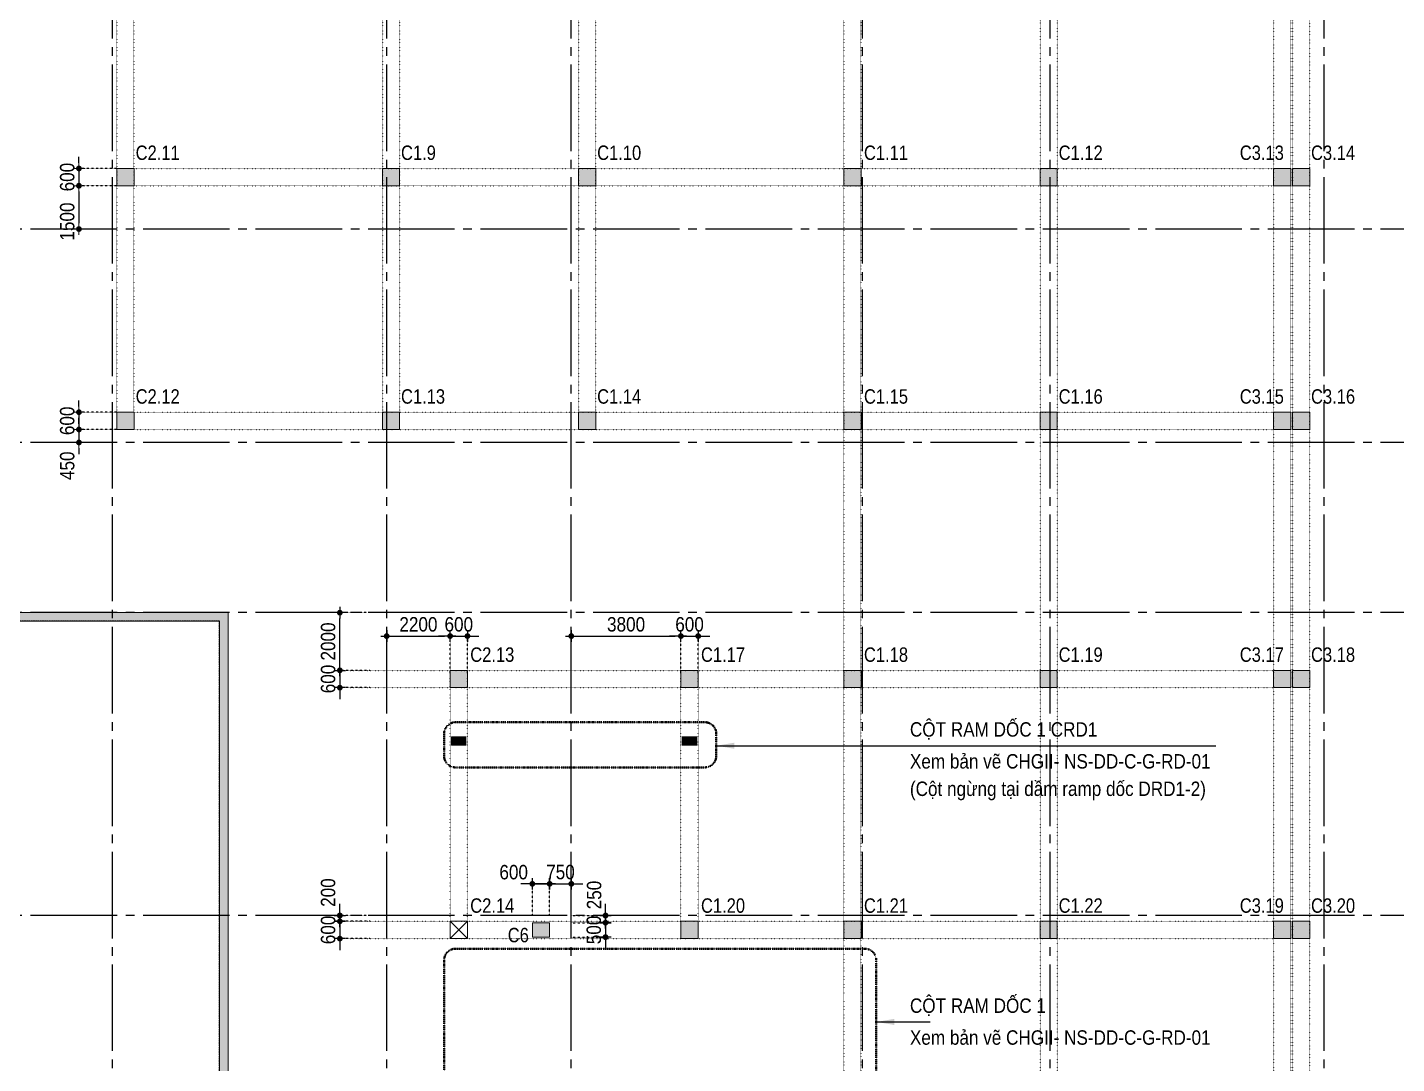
# Model space of a CAD drawing. Header units: millimetres. Extents: x -3973692 to -2843767, y 592734 to 838475.
# Drawn here: x -3722801 to -3675332, y 678696 to 714622 of the extents above; entities that cross this region are included whole.
import ezdxf
from ezdxf.enums import TextEntityAlignment as Align

# ---------------------------------------------------------------- set-up
doc = ezdxf.new("R2010")
doc.units = ezdxf.units.MM
doc.header["$MEASUREMENT"] = 0
doc.header["$PDMODE"] = 3
doc.header["$PDSIZE"] = -20
for name, pattern in [('CHG_XX_Cot_Ham 1$0$MB_Luoi truc$0$HTT Hidden 21', [3, 2, -1]), ('CHG_XX_Luoi truc$0$MB_Luoi truc$0$Center101', [13, 10, -1, 1, -1]), ('DIVIDE2', [15.875, 6.35, -3.175, 0, -3.175, 0, -3.175]), ('DOT2', [0.125, 0, -0.125]), ('HIDDEN5', [2.8375, 1.25, -1.5875])]:
    doc.linetypes.add(name, pattern=pattern)
doc.layers.get('0').update_dxf_attribs({"lineweight": 9})
doc.layers.get('Defpoints').update_dxf_attribs({"color": 10, "lineweight": 0})
for name, color, linetype, lineweight in [("'S_General_Dim_1", 1, 'Continuous', 18), ("'S_General_Divide_3 Intermediate", 3, 'DIVIDE2', 40), ("'S_General_Text_2_Normal", 2, 'Continuous', 25), ('CHG_XX_Cot_Ham 1$0$Ap0302_PC', 150, 'Continuous', 9), ('CHG_XX_Cot_Ham 1$0$Ap0302_PC @ 1', 150, 'Continuous', 9), ('CHG_XX_Cot_Ham 1$0$Ap0302_PC @ 150 VP1', 150, 'Continuous', 9), ('CHG_XX_Cot_Ham 1$0$Ap0302_PC @ 150 VP2', 150, 'Continuous', 9), ('CHG_XX_Cot_Ham 1$0$Ap0302_PC @ 150 VP3', 150, 'Continuous', 9), ('CHG_XX_Cot_Ham 1$0$Ap0302_PC @ 150 VP4', 150, 'Continuous', 9), ('CHG_XX_Cot_Ham 1$0$Ap0302_PC @ 150 VP5', 150, 'Continuous', 9), ('CHG_XX_Cot_Ham 1$0$Ap0302_PC @ 150 VP6', 150, 'Continuous', 9), ('CHG_XX_Cot_Ham 1$0$Ap0302_PC @ 150 VP7', 150, 'Continuous', 9), ('CHG_XX_Cot_Ham 1$0$Ap0302_PC @ 150 VP8', 150, 'Continuous', 9), ('CHG_XX_Cot_Ham 1$0$Ap0302_PC @ 150 VP9', 150, 'Continuous', 9), ('CHG_XX_Cot_Ham 1$0$Ap0302_PC @ 150 VPModel', 150, 'Continuous', 9), ('CHG_XX_Cot_Ham 1$0$Ap0311_H', 8, 'Continuous', 15), ('CHG_XX_Cot_Ham 1$0$S_Concrete_Cont_2 Normal', 2, 'Continuous', 13), ('TEXT', 7, 'Continuous', 15)]:
    doc.layers.add(name, color=color, linetype=linetype, lineweight=lineweight)
for name, color, linetype in [('CHG_XX_Cot_Ham 1$0$MB_Cot ham$0$Concrete Line', 6, 'Continuous'), ('CHG_XX_Cot_Ham 1$0$mb_cot tang 1-3$0$Concrete Line', 6, 'Continuous'), ('CHG_XX_Luoi truc$0$Grid', 34, 'Continuous'), ('CHG_XX_Luoi truc$0$Grid Line', 251, 'CHG_XX_Luoi truc$0$MB_Luoi truc$0$Center101'), ('dim', 1, 'Continuous')]:
    doc.layers.add(name, color=color, linetype=linetype)
doc.styles.add('arial', font='arial.ttf', dxfattribs={"width": 0.85})
doc.styles.add('CHG_XX_Luoi truc$0$MB_Luoi truc$0$Grid A-F$0$VNI-HelveCB', font='')
doc.styles.add('TTP-HelCon', font='')
doc.styles.get('CHG_XX_Luoi truc$0$MB_Luoi truc$0$Grid A-F$0$VNI-HelveCB').set_extended_font_data('VNI-Helve-Condense', bold=True)
doc.styles.get('TTP-HelCon').set_extended_font_data('VNI-Helve-Condense')
doc.dimstyles.new('200', dxfattribs={"dimscale": 200, "dimtxt": 2.5, "dimasz": 1, "dimexe": 0, "dimexo": 0, "dimgap": 0.75, "dimtad": 1, "dimdec": 0, "dimrnd": 10, "dimzin": 9, "dimdsep": 46, "dimtxsty": 'arial', "dimblk1": 'DIMDOT', "dimblk2": 'DIMDOT', "dimsah": 1, "dimcen": 2, "dimdle": 3, "dimclre": 8, "dimclrt": 2, "dimadec": 0, "dimazin": 0, "dimtfac": 1, "dimtdec": 0, "dimtix": 1, "dimtmove": 2, "dimatfit": 3, "dimldrblk": 'DIMPIJL', "dimfxl": 1, "dimtvp": 1.8, "dimtolj": 1, "dimtzin": 0, "dimarcsym": 0})
doc.dimstyles.new('RHE_50', dxfattribs={"dimscale": 50, "dimtxt": 2.5, "dimasz": 1, "dimexe": 0, "dimexo": 0, "dimgap": 0.75, "dimtad": 1, "dimdec": 0, "dimzin": 9, "dimdsep": 46, "dimtxsty": 'arial', "dimblk1": 'DIMDOT', "dimblk2": 'DIMDOT', "dimsah": 1, "dimcen": 2, "dimdle": 3, "dimclre": 8, "dimclrt": 2, "dimadec": 0, "dimazin": 0, "dimtfac": 1, "dimtdec": 0, "dimtix": 1, "dimtmove": 2, "dimatfit": 3, "dimldrblk": 'DIMPIJL', "dimfxl": 1, "dimtvp": 1.8, "dimtolj": 1, "dimtzin": 0, "dimarcsym": 0})

# ---------------------------------------------------------------- blocks, each defined once
blk = doc.blocks.new('*U2841')
at = {"layer": 'CHG_XX_Luoi truc$0$Grid Line'}
blk.add_line((0, 0), (0, 608), dxfattribs=at)
at = {"layer": 'CHG_XX_Luoi truc$0$Grid', "lineweight": -2, "style": 'CHG_XX_Luoi truc$0$MB_Luoi truc$0$Grid A-F$0$VNI-HelveCB'}
for tag, p in [('GRIDSUB', (0, 617)), ('GRID', (0, -9))]:
    blk.add_attdef(tag, text='', height=5, dxfattribs=at).set_placement(p, align=Align.MIDDLE)
blk = doc.blocks.new('*U2846')
at = {"layer": 'CHG_XX_Luoi truc$0$Grid Line'}
blk.add_line((0, 0), (0, 608), dxfattribs=at)
at = {"layer": 'CHG_XX_Luoi truc$0$Grid', "lineweight": -2, "style": 'CHG_XX_Luoi truc$0$MB_Luoi truc$0$Grid A-F$0$VNI-HelveCB'}
for tag, p in [('GRIDSUB', (0, 617)), ('GRID', (0, -9))]:
    blk.add_attdef(tag, text='', height=5, dxfattribs=at).set_placement(p, align=Align.MIDDLE)
blk = doc.blocks.new('*U2843')
at = {"layer": 'CHG_XX_Luoi truc$0$Grid Line'}
blk.add_line((0, 0), (0, 438), dxfattribs=at)
at = {"layer": 'CHG_XX_Luoi truc$0$Grid', "lineweight": -2, "style": 'CHG_XX_Luoi truc$0$MB_Luoi truc$0$Grid A-F$0$VNI-HelveCB'}
for tag, p in [('GRIDSUB', (0, 447)), ('GRID', (0, -9))]:
    blk.add_attdef(tag, text='', height=5, dxfattribs=at).set_placement(p, align=Align.MIDDLE)
blk = doc.blocks.new('CHG_XX_Luoi truc')
at = {"layer": 'CHG_XX_Luoi truc$0$Grid', "xscale": 300, "yscale": 300, "zscale": 300}
for name, p in [('*U2841', (28650, -12747)), ('*U2841', (38150, -12747)), ('*U2841', (44550, -12747)), ('*U2841', (54650, -12747)), ('*U2846', (61150, -12747)), ('*U2841', (70650, -12747))]:
    blk.add_blockref(name, p, dxfattribs=at)
at = {"layer": 'CHG_XX_Luoi truc$0$Grid', "xscale": 300.0000000000013, "yscale": 300.0000000000013, "zscale": 300.0000000000013, "rotation": 90}
for p in [(110703, 97650), (110703, 90250), (110703, 84350), (110703, 73850)]:
    blk.add_blockref('*U2843', p, dxfattribs=at)
blk = doc.blocks.new('*U3242')
at = {"layer": 'CHG_XX_Cot_Ham 1$0$Ap0302_PC @ 1'}
h = blk.add_hatch(color=50, dxfattribs=at)
h.dxf.hatch_style = 1
h.paths.add_polyline_path([(-300, -300), (-300, 300), (300, 300), (300, -300)])
at = {"layer": 'CHG_XX_Cot_Ham 1$0$Ap0302_PC @ 150 VP1'}
h = blk.add_hatch(color=50, dxfattribs=at)
h.dxf.hatch_style = 1
h.paths.add_polyline_path([(-300, -300), (-300, 300), (300, 300), (300, -300)])
at = {"layer": 'CHG_XX_Cot_Ham 1$0$Ap0302_PC @ 150 VP2'}
h = blk.add_hatch(color=50, dxfattribs=at)
h.dxf.hatch_style = 1
h.paths.add_polyline_path([(-300, -300), (-300, 300), (300, 300), (300, -300)])
at = {"layer": 'CHG_XX_Cot_Ham 1$0$Ap0302_PC @ 150 VP3'}
h = blk.add_hatch(color=50, dxfattribs=at)
h.dxf.hatch_style = 1
h.paths.add_polyline_path([(-300, -300), (-300, 300), (300, 300), (300, -300)])
at = {"layer": 'CHG_XX_Cot_Ham 1$0$Ap0302_PC @ 150 VP4'}
h = blk.add_hatch(color=50, dxfattribs=at)
h.dxf.hatch_style = 1
h.paths.add_polyline_path([(-300, -300), (-300, 300), (300, 300), (300, -300)])
at = {"layer": 'CHG_XX_Cot_Ham 1$0$Ap0302_PC @ 150 VP5'}
h = blk.add_hatch(color=50, dxfattribs=at)
h.dxf.hatch_style = 1
h.paths.add_polyline_path([(-300, -300), (-300, 300), (300, 300), (300, -300)])
at = {"layer": 'CHG_XX_Cot_Ham 1$0$Ap0302_PC @ 150 VP6'}
h = blk.add_hatch(color=50, dxfattribs=at)
h.dxf.hatch_style = 1
h.paths.add_polyline_path([(-300, -300), (-300, 300), (300, 300), (300, -300)])
at = {"layer": 'CHG_XX_Cot_Ham 1$0$Ap0302_PC @ 150 VP7'}
h = blk.add_hatch(color=50, dxfattribs=at)
h.dxf.hatch_style = 1
h.paths.add_polyline_path([(-300, -300), (-300, 300), (300, 300), (300, -300)])
at = {"layer": 'CHG_XX_Cot_Ham 1$0$Ap0302_PC @ 150 VP8'}
h = blk.add_hatch(color=50, dxfattribs=at)
h.dxf.hatch_style = 1
h.paths.add_polyline_path([(-300, -300), (-300, 300), (300, 300), (300, -300)])
at = {"layer": 'CHG_XX_Cot_Ham 1$0$Ap0302_PC @ 150 VP9'}
h = blk.add_hatch(color=50, dxfattribs=at)
h.dxf.hatch_style = 1
h.paths.add_polyline_path([(-300, -300), (-300, 300), (300, 300), (300, -300)])
at = {"layer": 'CHG_XX_Cot_Ham 1$0$Ap0302_PC @ 150 VPModel'}
h = blk.add_hatch(color=50, dxfattribs=at)
h.dxf.hatch_style = 1
h.paths.add_polyline_path([(-300, -300), (-300, 300), (300, 300), (300, -300)])
blk = doc.blocks.new('CHG_XX_Cot_Ham 1$0$HoBoi_C600x600')
at = {"layer": 'CHG_XX_Cot_Ham 1$0$Ap0302_PC'}
blk.add_lwpolyline([(300, -300), (300, 300), (-300, 300), (-300, -300)], close=True, dxfattribs=at)
blk.add_blockref('*U3242', (0, 0), dxfattribs=at)
blk = doc.blocks.new('CHG_XX_Cot_Ham 1$0$cot ram doc')
at = {"layer": 'CHG_XX_Cot_Ham 1$0$Ap0311_H'}
blk.add_solid([(-250, 150), (-250, -150), (250, 150), (250, -150)], dxfattribs=at)
at = {"layer": 'CHG_XX_Cot_Ham 1$0$S_Concrete_Cont_2 Normal', "ltscale": 0.8}
blk.add_lwpolyline([(-250, -150), (250, -150), (250, 150), (-250, 150)], close=True, dxfattribs=at)
blk = doc.blocks.new('*U3251')
at = {"layer": 'CHG_XX_Cot_Ham 1$0$Ap0302_PC @ 1'}
h = blk.add_hatch(color=6, dxfattribs=at)
h.dxf.hatch_style = 1
h.paths.add_polyline_path([(43200, 73100), (43200, 73600), (43800, 73600), (43800, 73100)])
at = {"layer": 'CHG_XX_Cot_Ham 1$0$Ap0302_PC @ 150 VP1'}
h = blk.add_hatch(color=6, dxfattribs=at)
h.dxf.hatch_style = 1
h.paths.add_polyline_path([(43200, 73100), (43200, 73600), (43800, 73600), (43800, 73100)])
at = {"layer": 'CHG_XX_Cot_Ham 1$0$Ap0302_PC @ 150 VP2'}
h = blk.add_hatch(color=6, dxfattribs=at)
h.dxf.hatch_style = 1
h.paths.add_polyline_path([(43200, 73100), (43200, 73600), (43800, 73600), (43800, 73100)])
at = {"layer": 'CHG_XX_Cot_Ham 1$0$Ap0302_PC @ 150 VP3'}
h = blk.add_hatch(color=6, dxfattribs=at)
h.dxf.hatch_style = 1
h.paths.add_polyline_path([(43200, 73100), (43200, 73600), (43800, 73600), (43800, 73100)])
at = {"layer": 'CHG_XX_Cot_Ham 1$0$Ap0302_PC @ 150 VP4'}
h = blk.add_hatch(color=6, dxfattribs=at)
h.dxf.hatch_style = 1
h.paths.add_polyline_path([(43200, 73100), (43200, 73600), (43800, 73600), (43800, 73100)])
at = {"layer": 'CHG_XX_Cot_Ham 1$0$Ap0302_PC @ 150 VP5'}
h = blk.add_hatch(color=6, dxfattribs=at)
h.dxf.hatch_style = 1
h.paths.add_polyline_path([(43200, 73100), (43200, 73600), (43800, 73600), (43800, 73100)])
at = {"layer": 'CHG_XX_Cot_Ham 1$0$Ap0302_PC @ 150 VP6'}
h = blk.add_hatch(color=6, dxfattribs=at)
h.dxf.hatch_style = 1
h.paths.add_polyline_path([(43200, 73100), (43200, 73600), (43800, 73600), (43800, 73100)])
at = {"layer": 'CHG_XX_Cot_Ham 1$0$Ap0302_PC @ 150 VP7'}
h = blk.add_hatch(color=6, dxfattribs=at)
h.dxf.hatch_style = 1
h.paths.add_polyline_path([(43200, 73100), (43200, 73600), (43800, 73600), (43800, 73100)])
at = {"layer": 'CHG_XX_Cot_Ham 1$0$Ap0302_PC @ 150 VP8'}
h = blk.add_hatch(color=6, dxfattribs=at)
h.dxf.hatch_style = 1
h.paths.add_polyline_path([(43200, 73100), (43200, 73600), (43800, 73600), (43800, 73100)])
at = {"layer": 'CHG_XX_Cot_Ham 1$0$Ap0302_PC @ 150 VP9'}
h = blk.add_hatch(color=6, dxfattribs=at)
h.dxf.hatch_style = 1
h.paths.add_polyline_path([(43200, 73100), (43200, 73600), (43800, 73600), (43800, 73100)])
at = {"layer": 'CHG_XX_Cot_Ham 1$0$Ap0302_PC @ 150 VPModel'}
h = blk.add_hatch(color=6, dxfattribs=at)
h.dxf.hatch_style = 1
h.paths.add_polyline_path([(43200, 73100), (43200, 73600), (43800, 73600), (43800, 73100)])
blk = doc.blocks.new('CHG_XX_Cot_Ham 1')
at = {"layer": 'CHG_XX_Cot_Ham 1$0$Ap0311_H'}
h = blk.add_hatch(color=256, dxfattribs=at)
h.dxf.hatch_style = 1
h.paths.add_polyline_path([(99639.2, 163400), (-10900, 163400), (-10900, 85450), (-300, 85450), (-300, 84050), (32350, 84050), (32350, -9000), (103575.5, -9000), (106050, -6022), (106050, 158254.3)])
h.paths.add_polyline_path([(99533.7, 163100), (105750, 158110.4), (105750, 90450), (105650, 90450), (105650, 90450), (105750, 90450), (105750, 13850), (105750, 13825.9), (105750, -5913.6), (103434.7, -8700), (93600, -8700), (32650, -8700), (32650, 84350), (0, 84350), (0, 85750), (-10600, 85750), (-10600, 163100), (93600, 163100)], flags=16)
at = {"layer": 'CHG_XX_Cot_Ham 1$0$Ap0302_PC'}
for p, q in [((40950, 73650), (40350, 73050)), ((40350, 73650), (40950, 73050))]:
    blk.add_line(p, q, dxfattribs=at)
for points in [[(32350, 84050), (-300, 84050), (-300, 85450), (-10900, 85450), (-10900, 163400), (99639.2, 163400), (106050, 158254.3), (106050, -6022), (103575.5, -9000), (32350, -9000)], [(40950, 73050), (40950, 73650), (40350, 73650), (40350, 73050)]]:
    blk.add_lwpolyline(points, close=True, dxfattribs=at)
blk.add_lwpolyline([(105750, 90444), (105750, -5913.6), (103434.7, -8700), (32650, -8700), (32650, 84350), (0, 84350), (0, 85750), (-10600, 85750), (-10600, 163100), (99533.7, 163100), (105750, 158110.4), (105750, 127475.9)], dxfattribs=at)
at = {"layer": 'CHG_XX_Cot_Ham 1$0$Ap0302_PC', "color": 6}
blk.add_lwpolyline([(43200.1, 73100), (43200.1, 73600), (43800.1, 73600), (43800.1, 73100)], close=True, dxfattribs=at)
at = {"layer": 'CHG_XX_Cot_Ham 1$0$MB_Cot ham$0$Concrete Line', "linetype": 'CHG_XX_Cot_Ham 1$0$MB_Luoi truc$0$HTT Hidden 21'}
blk.add_lwpolyline([(99639.2, 163400), (106050, 158254.3), (106050, -6022), (103575.5, -9000), (32350, -9000), (32350, 84050), (-300, 84050), (-300, 85450), (-10900, 85450), (-10900, 163400)], close=True, dxfattribs=at)
at = {"layer": 'CHG_XX_Cot_Ham 1$0$S_Concrete_Cont_2 Normal', "ltscale": 0.8}
for points in [[(40399.9, 80050.1), (40899.9, 80050.1), (40899.9, 79750.1), (40399.9, 79750.1)], [(48399.7, 80050), (48899.7, 80050), (48899.7, 79750.1), (48399.7, 79750.1)]]:
    blk.add_lwpolyline(points, close=True, dxfattribs=at)
at = {"layer": 'CHG_XX_Cot_Ham 1$0$Ap0302_PC'}
for name, p in [('CHG_XX_Cot_Ham 1$0$HoBoi_C600x600', (48650, 82050)), ('CHG_XX_Cot_Ham 1$0$HoBoi_C600x600', (54300, 82050)), ('*U3251', (0, 0))]:
    blk.add_blockref(name, p, dxfattribs=at)
at = {"layer": 'CHG_XX_Cot_Ham 1$0$Ap0311_H'}
for p in [(40649.9, 79900.1), (48649.4, 79900)]:
    blk.add_blockref('CHG_XX_Cot_Ham 1$0$cot ram doc', p, dxfattribs=at)
at = {"layer": 'CHG_XX_Cot_Ham 1$0$mb_cot tang 1-3$0$Concrete Line'}
for name, p in [('CHG_XX_Luoi truc', (0, 0)), ('CHG_XX_Cot_Ham 1$0$HoBoi_C600x600', (29100, 99450)), ('CHG_XX_Cot_Ham 1$0$HoBoi_C600x600', (38300, 99450)), ('CHG_XX_Cot_Ham 1$0$HoBoi_C600x600', (45100, 99450)), ('CHG_XX_Cot_Ham 1$0$HoBoi_C600x600', (54300, 99450)), ('CHG_XX_Cot_Ham 1$0$HoBoi_C600x600', (61100, 99450)), ('CHG_XX_Cot_Ham 1$0$HoBoi_C600x600', (69200, 99450)), ('CHG_XX_Cot_Ham 1$0$HoBoi_C600x600', (69850, 99450)), ('CHG_XX_Cot_Ham 1$0$HoBoi_C600x600', (29100, 91000)), ('CHG_XX_Cot_Ham 1$0$HoBoi_C600x600', (38300, 91000)), ('CHG_XX_Cot_Ham 1$0$HoBoi_C600x600', (45100, 91000)), ('CHG_XX_Cot_Ham 1$0$HoBoi_C600x600', (54300, 91000)), ('CHG_XX_Cot_Ham 1$0$HoBoi_C600x600', (61100, 91000)), ('CHG_XX_Cot_Ham 1$0$HoBoi_C600x600', (69200, 91000)), ('CHG_XX_Cot_Ham 1$0$HoBoi_C600x600', (69850, 91000)), ('CHG_XX_Cot_Ham 1$0$HoBoi_C600x600', (40650, 82050)), ('CHG_XX_Cot_Ham 1$0$HoBoi_C600x600', (61100, 82050)), ('CHG_XX_Cot_Ham 1$0$HoBoi_C600x600', (69200, 82050)), ('CHG_XX_Cot_Ham 1$0$HoBoi_C600x600', (69850, 82050)), ('CHG_XX_Cot_Ham 1$0$HoBoi_C600x600', (48650, 73350)), ('CHG_XX_Cot_Ham 1$0$HoBoi_C600x600', (54300, 73350)), ('CHG_XX_Cot_Ham 1$0$HoBoi_C600x600', (61100, 73350)), ('CHG_XX_Cot_Ham 1$0$HoBoi_C600x600', (69200, 73350)), ('CHG_XX_Cot_Ham 1$0$HoBoi_C600x600', (69850, 73350))]:
    blk.add_blockref(name, p, dxfattribs=at)
blk = doc.blocks.new('PODIUM')
at = {"layer": 'TEXT', "color": 1, "style": 'TTP-HelCon'}
for s, p in [('C2.11', (-48000, 33900)), ('C2.12', (-48000, 25450)), ('C2.13', (-36400, 16500)), ('C2.14', (-36400, 7800))]:
    blk.add_text(s, height=500, dxfattribs=at).set_placement(p)
at = {"layer": 'TEXT', "color": 2, "style": 'TTP-HelCon'}
for s, p in [('C1.9', (-38800, 33900)), ('C1.10', (-32000, 33900)), ('C1.11', (-22750, 33900)), ('C1.12', (-16000, 33900)), ('C1.13', (-38800, 25450)), ('C1.14', (-32000, 25450)), ('C1.15', (-22750, 25450)), ('C1.16', (-16000, 25450)), ('C1.17', (-28400, 16500)), ('C1.18', (-22750, 16500)), ('C1.19', (-16000, 16500)), ('C1.20', (-28400, 7800)), ('C1.21', (-22750, 7800)), ('C1.22', (-16000, 7800))]:
    blk.add_text(s, height=500, dxfattribs=at).set_placement(p)
at = {"layer": 'TEXT', "color": 5, "style": 'TTP-HelCon'}
for s, p in [('C3.13', (-9720, 33900)), ('C3.14', (-7250, 33900)), ('C3.15', (-9720, 25450)), ('C3.16', (-7250, 25450)), ('C3.17', (-9720, 16500)), ('C3.18', (-7250, 16500)), ('C3.19', (-9720, 7800)), ('C3.20', (-7250, 7800))]:
    blk.add_text(s, height=500, dxfattribs=at).set_placement(p)
blk = doc.blocks.new('DIMDOT')
for p, q in [((1, 0), (-1, 0)), ((0, -1), (0, 1))]:
    blk.add_line(p, q)
at = {"const_width": 0.5}
blk.add_lwpolyline([(-0.25, 0, 1), (0.25, 0, 1)], format="xyb", close=True, dxfattribs=at)
blk = doc.blocks.new('*D2349')
at = {"layer": "'S_General_Dim_1", "color": 0, "lineweight": -2, "transparency": 16777216}
for p, q in [((-3721014, 709931), (-3721014, 710131)), ((-3721014, 709731), (-3721014, 709131)), ((-3721014, 708931), (-3721014, 708731))]:
    blk.add_line(p, q, dxfattribs=at)
at = {"layer": "'S_General_Dim_1", "color": 8, "linetype": 'HIDDEN5', "lineweight": -2, "transparency": 16777216}
for p, q in [((-3719695, 709731), (-3721014, 709731)), ((-3719695, 709131), (-3721014, 709131))]:
    blk.add_line(p, q, dxfattribs=at)
at = {"layer": 'Defpoints', "color": 0, "transparency": 16777216}
for p in [(-3719695, 709731), (-3721014, 709131), (-3719695, 709131)]:
    blk.add_point(p, dxfattribs=at)
at = {"layer": "'S_General_Dim_1", "color": 0, "lineweight": -2, "transparency": 16777216, "xscale": 200, "yscale": 200, "zscale": 200}
for p, rotation in [((-3721014, 709731), 270), ((-3721014, 709131), 90)]:
    blk.add_blockref('DIMDOT', p, dxfattribs=dict(at, rotation=rotation))
at = {"layer": "'S_General_Dim_1", "color": 2, "transparency": 16777216, "insert": (-3721419, 709431), "char_height": 500, "attachment_point": 5, "rotation": 90, "style": 'arial'}
blk.add_mtext('\\A1;600', dxfattribs=at)
blk = doc.blocks.new('DIMPIJL')
at = {"linetype": 'ByBlock'}
blk.add_solid([(-2.5, 0.42), (-2.5, -0.42), (0, 0)], dxfattribs=at)
blk = doc.blocks.new('*D2350')
at = {"layer": "'S_General_Dim_1", "color": 8, "linetype": 'HIDDEN5', "lineweight": -2, "transparency": 16777216}
for p, q in [((-3719695, 709131), (-3721014, 709131)), ((-3719695, 707631), (-3721014, 707631))]:
    blk.add_line(p, q, dxfattribs=at)
at = {"layer": "'S_General_Dim_1", "color": 0, "lineweight": -2, "transparency": 16777216}
blk.add_line((-3721014, 708931), (-3721014, 707831), dxfattribs=at)
at = {"layer": 'Defpoints', "color": 0, "transparency": 16777216}
for p in [(-3719695, 709131), (-3721014, 707631), (-3719695, 707631)]:
    blk.add_point(p, dxfattribs=at)
at = {"layer": "'S_General_Dim_1", "color": 0, "lineweight": -2, "transparency": 16777216, "xscale": 200, "yscale": 200, "zscale": 200}
for p, rotation in [((-3721014, 709131), 90), ((-3721014, 707631), 270)]:
    blk.add_blockref('DIMDOT', p, dxfattribs=dict(at, rotation=rotation))
at = {"layer": "'S_General_Dim_1", "color": 2, "transparency": 16777216, "insert": (-3721419, 707890), "char_height": 500, "attachment_point": 5, "rotation": 90, "style": 'arial'}
blk.add_mtext('\\A1;1500', dxfattribs=at)
blk = doc.blocks.new('*D2361')
at = {"layer": "'S_General_Dim_1", "color": 0, "lineweight": -2, "transparency": 16777216}
for p, q in [((-3721014, 701481), (-3721014, 701681)), ((-3721014, 701281), (-3721014, 700681)), ((-3721014, 700481), (-3721014, 700281))]:
    blk.add_line(p, q, dxfattribs=at)
at = {"layer": "'S_General_Dim_1", "color": 8, "linetype": 'HIDDEN5', "lineweight": -2, "transparency": 16777216}
for p, q in [((-3719695, 701281), (-3721014, 701281)), ((-3719695, 700681), (-3721014, 700681))]:
    blk.add_line(p, q, dxfattribs=at)
at = {"layer": 'Defpoints', "color": 0, "transparency": 16777216}
for p in [(-3719695, 701281), (-3721014, 700681), (-3719695, 700681)]:
    blk.add_point(p, dxfattribs=at)
at = {"layer": "'S_General_Dim_1", "color": 0, "lineweight": -2, "transparency": 16777216, "xscale": 200, "yscale": 200, "zscale": 200}
for p, rotation in [((-3721014, 701281), 270), ((-3721014, 700681), 90)]:
    blk.add_blockref('DIMDOT', p, dxfattribs=dict(at, rotation=rotation))
at = {"layer": "'S_General_Dim_1", "color": 2, "transparency": 16777216, "insert": (-3721419, 700981), "char_height": 500, "attachment_point": 5, "rotation": 90, "style": 'arial'}
blk.add_mtext('\\A1;600', dxfattribs=at)
blk = doc.blocks.new('*D2362')
at = {"layer": "'S_General_Dim_1", "color": 0, "lineweight": -2, "transparency": 16777216}
for p, q in [((-3721014, 700881), (-3721014, 701081)), ((-3721014, 700681), (-3721014, 700231)), ((-3721014, 700031), (-3721014, 699831))]:
    blk.add_line(p, q, dxfattribs=at)
at = {"layer": "'S_General_Dim_1", "color": 8, "linetype": 'HIDDEN5', "lineweight": -2, "transparency": 16777216}
for p, q in [((-3719695, 700681), (-3721014, 700681)), ((-3719695, 700231), (-3721014, 700231))]:
    blk.add_line(p, q, dxfattribs=at)
at = {"layer": 'Defpoints', "color": 0, "transparency": 16777216}
for p in [(-3719695, 700681), (-3721014, 700231), (-3719695, 700231)]:
    blk.add_point(p, dxfattribs=at)
at = {"layer": "'S_General_Dim_1", "color": 0, "lineweight": -2, "transparency": 16777216, "xscale": 200, "yscale": 200, "zscale": 200}
for p, rotation in [((-3721014, 700681), 270), ((-3721014, 700231), 90)]:
    blk.add_blockref('DIMDOT', p, dxfattribs=dict(at, rotation=rotation))
at = {"layer": "'S_General_Dim_1", "color": 2, "transparency": 16777216, "insert": (-3721419, 699423), "char_height": 500, "attachment_point": 5, "rotation": 90, "style": 'arial'}
blk.add_mtext('\\A1;450', dxfattribs=at)
blk = doc.blocks.new('*D2337')
at = {"layer": 'Defpoints', "color": 0, "transparency": 16777216}
for p in [(-3710934, 692331), (-3711969, 691731), (-3710934, 691731)]:
    blk.add_point(p, dxfattribs=at)
at = {"layer": 'dim', "color": 0, "lineweight": -2, "transparency": 16777216}
for p, q in [((-3711969, 692531), (-3711969, 692731)), ((-3711969, 692331), (-3711969, 691731)), ((-3711969, 691531), (-3711969, 691331))]:
    blk.add_line(p, q, dxfattribs=at)
at = {"layer": 'dim', "color": 8, "linetype": 'HIDDEN5', "lineweight": -2, "transparency": 16777216}
for p, q in [((-3710934, 692331), (-3711969, 692331)), ((-3710934, 691731), (-3711969, 691731))]:
    blk.add_line(p, q, dxfattribs=at)
at = {"layer": 'dim', "color": 0, "lineweight": -2, "transparency": 16777216, "xscale": 200, "yscale": 200, "zscale": 200}
for p, rotation in [((-3711969, 692331), 270), ((-3711969, 691731), 90)]:
    blk.add_blockref('DIMDOT', p, dxfattribs=dict(at, rotation=rotation))
at = {"layer": 'dim', "color": 2, "transparency": 16777216, "insert": (-3712374, 692031), "char_height": 500, "attachment_point": 5, "rotation": 90, "style": 'arial'}
blk.add_mtext('\\A1;600', dxfattribs=at)
blk = doc.blocks.new('*D2338')
at = {"layer": 'Defpoints', "color": 0, "transparency": 16777216}
for p in [(-3711969, 694331), (-3711042, 694331), (-3710934, 692331)]:
    blk.add_point(p, dxfattribs=at)
at = {"layer": 'dim', "color": 8, "linetype": 'HIDDEN5', "lineweight": -2, "transparency": 16777216}
for p, q in [((-3711042, 694331), (-3711969, 694331)), ((-3710934, 692331), (-3711969, 692331))]:
    blk.add_line(p, q, dxfattribs=at)
at = {"layer": 'dim', "color": 0, "lineweight": -2, "transparency": 16777216}
blk.add_line((-3711969, 692531), (-3711969, 694131), dxfattribs=at)
at = {"layer": 'dim', "color": 0, "lineweight": -2, "transparency": 16777216, "xscale": 200, "yscale": 200, "zscale": 200}
for p, rotation in [((-3711969, 694331), 90), ((-3711969, 692331), 270)]:
    blk.add_blockref('DIMDOT', p, dxfattribs=dict(at, rotation=rotation))
at = {"layer": 'dim', "color": 2, "transparency": 16777216, "insert": (-3712374, 693331), "char_height": 500, "attachment_point": 5, "rotation": 90, "style": 'arial'}
blk.add_mtext('\\A1;2000', dxfattribs=at)
blk = doc.blocks.new('*D2333')
at = {"layer": 'Defpoints', "color": 0, "transparency": 16777216}
for p in [(-3711969, 683631), (-3711042, 683831), (-3710934, 683631)]:
    blk.add_point(p, dxfattribs=at)
at = {"layer": 'dim', "color": 0, "lineweight": -2, "transparency": 16777216}
for p, q in [((-3711969, 684031), (-3711969, 684231)), ((-3711969, 683831), (-3711969, 683631)), ((-3711969, 683431), (-3711969, 683231))]:
    blk.add_line(p, q, dxfattribs=at)
at = {"layer": 'dim', "color": 8, "linetype": 'HIDDEN5', "lineweight": -2, "transparency": 16777216}
for p, q in [((-3711042, 683831), (-3711969, 683831)), ((-3710934, 683631), (-3711969, 683631))]:
    blk.add_line(p, q, dxfattribs=at)
at = {"layer": 'dim', "color": 0, "lineweight": -2, "transparency": 16777216, "xscale": 200, "yscale": 200, "zscale": 200}
for p, rotation in [((-3711969, 683831), 270), ((-3711969, 683631), 90)]:
    blk.add_blockref('DIMDOT', p, dxfattribs=dict(at, rotation=rotation))
at = {"layer": 'dim', "color": 2, "transparency": 16777216, "insert": (-3712374, 684626), "char_height": 500, "attachment_point": 5, "rotation": 90, "style": 'arial'}
blk.add_mtext('\\A1;200', dxfattribs=at)
blk = doc.blocks.new('*D2334')
at = {"layer": 'Defpoints', "color": 0, "transparency": 16777216}
for p in [(-3710934, 683631), (-3711969, 683031), (-3710934, 683031)]:
    blk.add_point(p, dxfattribs=at)
at = {"layer": 'dim', "color": 0, "lineweight": -2, "transparency": 16777216}
for p, q in [((-3711969, 683831), (-3711969, 684031)), ((-3711969, 683631), (-3711969, 683031)), ((-3711969, 682831), (-3711969, 682631))]:
    blk.add_line(p, q, dxfattribs=at)
at = {"layer": 'dim', "color": 8, "linetype": 'HIDDEN5', "lineweight": -2, "transparency": 16777216}
for p, q in [((-3710934, 683631), (-3711969, 683631)), ((-3710934, 683031), (-3711969, 683031))]:
    blk.add_line(p, q, dxfattribs=at)
at = {"layer": 'dim', "color": 0, "lineweight": -2, "transparency": 16777216, "xscale": 200, "yscale": 200, "zscale": 200}
for p, rotation in [((-3711969, 683631), 270), ((-3711969, 683031), 90)]:
    blk.add_blockref('DIMDOT', p, dxfattribs=dict(at, rotation=rotation))
at = {"layer": 'dim', "color": 2, "transparency": 16777216, "insert": (-3712374, 683331), "char_height": 500, "attachment_point": 5, "rotation": 90, "style": 'arial'}
blk.add_mtext('\\A1;600', dxfattribs=at)
blk = doc.blocks.new('*D2307')
at = {"layer": 'Defpoints', "color": 0, "transparency": 16777216}
for p in [(-3708145, 693518), (-3710345, 692230), (-3708145, 692230)]:
    blk.add_point(p, dxfattribs=at)
at = {"layer": 'dim', "color": 8, "linetype": 'HIDDEN5', "lineweight": -2, "transparency": 16777216}
for p, q in [((-3710345, 692230), (-3710345, 693518)), ((-3708145, 692230), (-3708145, 693518))]:
    blk.add_line(p, q, dxfattribs=at)
at = {"layer": 'dim', "color": 0, "lineweight": -2, "transparency": 16777216}
blk.add_line((-3710145, 693518), (-3708345, 693518), dxfattribs=at)
at = {"layer": 'dim', "color": 0, "lineweight": -2, "transparency": 16777216, "xscale": 200, "yscale": 200, "zscale": 200, "rotation": 180}
blk.add_blockref('DIMDOT', (-3710345, 693518), dxfattribs=at)
at = {"layer": 'dim', "color": 0, "lineweight": -2, "transparency": 16777216, "xscale": 200, "yscale": 200, "zscale": 200}
blk.add_blockref('DIMDOT', (-3708145, 693518), dxfattribs=at)
at = {"layer": 'dim', "color": 2, "transparency": 16777216, "insert": (-3709245, 693923), "char_height": 500, "attachment_point": 5, "style": 'arial'}
blk.add_mtext('\\A1;2200', dxfattribs=at)
blk = doc.blocks.new('*D2308')
at = {"layer": 'Defpoints', "color": 0, "transparency": 16777216}
for p in [(-3707545, 693518), (-3708145, 692230), (-3707545, 692230)]:
    blk.add_point(p, dxfattribs=at)
at = {"layer": 'dim', "color": 0, "lineweight": -2, "transparency": 16777216}
for p, q in [((-3708345, 693518), (-3708545, 693518)), ((-3708145, 693518), (-3707545, 693518)), ((-3707345, 693518), (-3707145, 693518))]:
    blk.add_line(p, q, dxfattribs=at)
at = {"layer": 'dim', "color": 8, "linetype": 'HIDDEN5', "lineweight": -2, "transparency": 16777216}
for p, q in [((-3708145, 692230), (-3708145, 693518)), ((-3707545, 692230), (-3707545, 693518))]:
    blk.add_line(p, q, dxfattribs=at)
at = {"layer": 'dim', "color": 0, "lineweight": -2, "transparency": 16777216, "xscale": 200, "yscale": 200, "zscale": 200}
blk.add_blockref('DIMDOT', (-3708145, 693518), dxfattribs=at)
at = {"layer": 'dim', "color": 0, "lineweight": -2, "transparency": 16777216, "xscale": 200, "yscale": 200, "zscale": 200, "rotation": 180}
blk.add_blockref('DIMDOT', (-3707545, 693518), dxfattribs=at)
at = {"layer": 'dim', "color": 2, "transparency": 16777216, "insert": (-3707845, 693923), "char_height": 500, "attachment_point": 5, "style": 'arial'}
blk.add_mtext('\\A1;600', dxfattribs=at)
blk = doc.blocks.new('*D2309')
at = {"layer": 'Defpoints', "color": 0, "transparency": 16777216}
for p in [(-3700145, 693518), (-3703945, 692230), (-3700145, 692230)]:
    blk.add_point(p, dxfattribs=at)
at = {"layer": 'dim', "color": 8, "linetype": 'HIDDEN5', "lineweight": -2, "transparency": 16777216}
for p, q in [((-3703945, 692230), (-3703945, 693518)), ((-3700145, 692230), (-3700145, 693518))]:
    blk.add_line(p, q, dxfattribs=at)
at = {"layer": 'dim', "color": 0, "lineweight": -2, "transparency": 16777216}
blk.add_line((-3703745, 693518), (-3700345, 693518), dxfattribs=at)
at = {"layer": 'dim', "color": 0, "lineweight": -2, "transparency": 16777216, "xscale": 200, "yscale": 200, "zscale": 200, "rotation": 180}
blk.add_blockref('DIMDOT', (-3703945, 693518), dxfattribs=at)
at = {"layer": 'dim', "color": 0, "lineweight": -2, "transparency": 16777216, "xscale": 200, "yscale": 200, "zscale": 200}
blk.add_blockref('DIMDOT', (-3700145, 693518), dxfattribs=at)
at = {"layer": 'dim', "color": 2, "transparency": 16777216, "insert": (-3702045, 693923), "char_height": 500, "attachment_point": 5, "style": 'arial'}
blk.add_mtext('\\A1;3800', dxfattribs=at)
blk = doc.blocks.new('*D2310')
at = {"layer": 'Defpoints', "color": 0, "transparency": 16777216}
for p in [(-3699545, 693518), (-3700145, 692230), (-3699545, 692230)]:
    blk.add_point(p, dxfattribs=at)
at = {"layer": 'dim', "color": 0, "lineweight": -2, "transparency": 16777216}
for p, q in [((-3700345, 693518), (-3700545, 693518)), ((-3700145, 693518), (-3699545, 693518)), ((-3699345, 693518), (-3699145, 693518))]:
    blk.add_line(p, q, dxfattribs=at)
at = {"layer": 'dim', "color": 8, "linetype": 'HIDDEN5', "lineweight": -2, "transparency": 16777216}
for p, q in [((-3700145, 692230), (-3700145, 693518)), ((-3699545, 692230), (-3699545, 693518))]:
    blk.add_line(p, q, dxfattribs=at)
at = {"layer": 'dim', "color": 0, "lineweight": -2, "transparency": 16777216, "xscale": 200, "yscale": 200, "zscale": 200}
blk.add_blockref('DIMDOT', (-3700145, 693518), dxfattribs=at)
at = {"layer": 'dim', "color": 0, "lineweight": -2, "transparency": 16777216, "xscale": 200, "yscale": 200, "zscale": 200, "rotation": 180}
blk.add_blockref('DIMDOT', (-3699545, 693518), dxfattribs=at)
at = {"layer": 'dim', "color": 2, "transparency": 16777216, "insert": (-3699845, 693923), "char_height": 500, "attachment_point": 5, "style": 'arial'}
blk.add_mtext('\\A1;600', dxfattribs=at)
blk = doc.blocks.new('*D2533')
at = {"layer": 'Defpoints', "color": 0, "transparency": 16777216}
for p in [(-3704695, 684929), (-3705295, 683831), (-3704695, 683831)]:
    blk.add_point(p, dxfattribs=at)
at = {"layer": 'dim', "color": 0, "lineweight": -2, "transparency": 16777216}
for p, q in [((-3705495, 684929), (-3705695, 684929)), ((-3705295, 684929), (-3704695, 684929)), ((-3704495, 684929), (-3704295, 684929))]:
    blk.add_line(p, q, dxfattribs=at)
at = {"layer": 'dim', "color": 8, "linetype": 'HIDDEN5', "lineweight": -2, "transparency": 16777216}
for p, q in [((-3705295, 683831), (-3705295, 684929)), ((-3704695, 683831), (-3704695, 684929))]:
    blk.add_line(p, q, dxfattribs=at)
at = {"layer": 'dim', "color": 0, "lineweight": -2, "transparency": 16777216, "xscale": 200, "yscale": 200, "zscale": 200}
blk.add_blockref('DIMDOT', (-3705295, 684929), dxfattribs=at)
at = {"layer": 'dim', "color": 0, "lineweight": -2, "transparency": 16777216, "xscale": 200, "yscale": 200, "zscale": 200, "rotation": 180}
blk.add_blockref('DIMDOT', (-3704695, 684929), dxfattribs=at)
at = {"layer": 'dim', "color": 2, "transparency": 16777216, "insert": (-3705942, 685331), "char_height": 500, "attachment_point": 5, "style": 'arial'}
blk.add_mtext('\\A1;600', dxfattribs=at)
blk = doc.blocks.new('*D2534')
at = {"layer": 'Defpoints', "color": 0, "transparency": 16777216}
for p in [(-3703945, 684929), (-3704695, 683831), (-3703945, 683831)]:
    blk.add_point(p, dxfattribs=at)
at = {"layer": 'dim', "color": 0, "lineweight": -2, "transparency": 16777216}
for p, q in [((-3704895, 684929), (-3705095, 684929)), ((-3704695, 684929), (-3703945, 684929)), ((-3703745, 684929), (-3703545, 684929))]:
    blk.add_line(p, q, dxfattribs=at)
at = {"layer": 'dim', "color": 8, "linetype": 'HIDDEN5', "lineweight": -2, "transparency": 16777216}
for p, q in [((-3704695, 683831), (-3704695, 684929)), ((-3703945, 683831), (-3703945, 684929))]:
    blk.add_line(p, q, dxfattribs=at)
at = {"layer": 'dim', "color": 0, "lineweight": -2, "transparency": 16777216, "xscale": 200, "yscale": 200, "zscale": 200}
blk.add_blockref('DIMDOT', (-3704695, 684929), dxfattribs=at)
at = {"layer": 'dim', "color": 0, "lineweight": -2, "transparency": 16777216, "xscale": 200, "yscale": 200, "zscale": 200, "rotation": 180}
blk.add_blockref('DIMDOT', (-3703945, 684929), dxfattribs=at)
at = {"layer": 'dim', "color": 2, "transparency": 16777216, "insert": (-3704320, 685335), "char_height": 500, "attachment_point": 5, "style": 'arial'}
blk.add_mtext('\\A1;750', dxfattribs=at)
blk = doc.blocks.new('*D2535')
at = {"layer": 'Defpoints', "color": 0, "transparency": 16777216}
for p in [(-3703945, 683831), (-3703945, 683581), (-3702758, 683581)]:
    blk.add_point(p, dxfattribs=at)
at = {"layer": 'dim', "color": 0, "lineweight": -2, "transparency": 16777216}
for p, q in [((-3702758, 684031), (-3702758, 684231)), ((-3702758, 683831), (-3702758, 683581)), ((-3702758, 683381), (-3702758, 683181))]:
    blk.add_line(p, q, dxfattribs=at)
at = {"layer": 'dim', "color": 8, "linetype": 'HIDDEN5', "lineweight": -2, "transparency": 16777216}
for p, q in [((-3703945, 683831), (-3702758, 683831)), ((-3703945, 683581), (-3702758, 683581))]:
    blk.add_line(p, q, dxfattribs=at)
at = {"layer": 'dim', "color": 0, "lineweight": -2, "transparency": 16777216, "xscale": 200, "yscale": 200, "zscale": 200}
for p, rotation in [((-3702758, 683831), 270), ((-3702758, 683581), 90)]:
    blk.add_blockref('DIMDOT', p, dxfattribs=dict(at, rotation=rotation))
at = {"layer": 'dim', "color": 2, "transparency": 16777216, "insert": (-3703151, 684541), "char_height": 500, "attachment_point": 5, "rotation": 90, "style": 'arial'}
blk.add_mtext('\\A1;250', dxfattribs=at)
blk = doc.blocks.new('*D2536')
at = {"layer": 'Defpoints', "color": 0, "transparency": 16777216}
for p in [(-3703945, 683581), (-3703945, 683081), (-3702758, 683081)]:
    blk.add_point(p, dxfattribs=at)
at = {"layer": 'dim', "color": 8, "linetype": 'HIDDEN5', "lineweight": -2, "transparency": 16777216}
for p, q in [((-3703945, 683581), (-3702758, 683581)), ((-3703945, 683081), (-3702758, 683081))]:
    blk.add_line(p, q, dxfattribs=at)
at = {"layer": 'dim', "color": 0, "lineweight": -2, "transparency": 16777216}
for p, q in [((-3702758, 683781), (-3702758, 683981)), ((-3702758, 683581), (-3702758, 683081)), ((-3702758, 682881), (-3702758, 682681))]:
    blk.add_line(p, q, dxfattribs=at)
at = {"layer": 'dim', "color": 0, "lineweight": -2, "transparency": 16777216, "xscale": 200, "yscale": 200, "zscale": 200}
for p, rotation in [((-3702758, 683581), 270), ((-3702758, 683081), 90)]:
    blk.add_blockref('DIMDOT', p, dxfattribs=dict(at, rotation=rotation))
at = {"layer": 'dim', "color": 2, "transparency": 16777216, "insert": (-3703163, 683331), "char_height": 500, "attachment_point": 5, "rotation": 90, "style": 'arial'}
blk.add_mtext('\\A1;500', dxfattribs=at)

msp = doc.modelspace()

# ---------------------------------------------------------------- linework, layer by layer
at = {"layer": "'S_General_Divide_3 Intermediate", "ltscale": 0.5}
for points in [[(-3699316.8, 688966.2), (-3707954.4, 688966.2, -0.4142136), (-3708354.4, 689366.2), (-3708354.4, 690132.4, -0.4142136), (-3707954.4, 690532.4), (-3699316.8, 690532.4, -0.4142136), (-3698916.8, 690132.4), (-3698916.8, 689366.2, -0.4142136)], [(-3693771.9, 675944.3), (-3707954.4, 675944.3, -0.4142136), (-3708354.4, 676344.3), (-3708354.4, 682280.9, -0.4142136), (-3707954.4, 682680.9), (-3693771.9, 682680.9, -0.4142136), (-3693371.9, 682280.9), (-3693371.9, 676344.3, -0.4142136)]]:
    msp.add_lwpolyline(points, format="xyb", close=True, dxfattribs=at)
at = {"layer": 'dim', "linetype": 'DOT2', "ltscale": 10}
for p, q in [((-3687695.2, 742581), (-3687695.2, 642817.3)), ((-3687097.1, 742581), (-3687105.8, 642817.3)), ((-3679595.2, 742581), (-3679595.2, 675831)), ((-3678997.1, 742581), (-3679002.9, 675831)), ((-3678945.2, 742581), (-3678945.2, 642831)), ((-3678347.1, 742580.2), (-3678355.8, 642231)), ((-3719695.2, 733831), (-3719695.2, 701281)), ((-3719105.8, 733831), (-3719105.8, 701281)), ((-3710495.2, 733831), (-3710495.2, 701281)), ((-3709905.8, 733831), (-3709905.8, 701281)), ((-3703695.2, 733831), (-3703695.2, 701281)), ((-3703105.8, 733831), (-3703105.8, 701281)), ((-3694495.2, 733831), (-3694495.2, 642831)), ((-3693905.8, 733831), (-3693905.8, 642817.3)), ((-3719095.2, 709731), (-3679595.2, 709731)), ((-3719095.2, 709131), (-3679595.2, 709131)), ((-3719105.8, 701281), (-3679605.8, 701281)), ((-3719105.8, 700681), (-3679605.8, 700681)), ((-3711635.5, 692331), (-3679595.2, 692331)), ((-3708145.2, 683631), (-3708145.2, 692331)), ((-3707545.2, 683631), (-3707545.2, 692331)), ((-3700145.2, 683631), (-3700145.2, 692331)), ((-3699545.2, 683631), (-3699545.2, 692331)), ((-3711635.5, 691731), (-3679595.2, 691731)), ((-3711635.5, 683631), (-3679595.2, 683631)), ((-3711635.5, 683031), (-3679595.2, 683031))]:
    msp.add_line(p, q, dxfattribs=at)

# ---------------------------------------------------------------- block references
at = {"layer": "'S_General_Divide_3 Intermediate"}
msp.add_blockref('CHG_XX_Cot_Ham 1', (-3748495.2, 609981), dxfattribs=at)
at = {"layer": 'TEXT'}
msp.add_blockref('PODIUM', (-3671048.8, 676125.7), dxfattribs=at)

# ---------------------------------------------------------------- texts
at = {"layer": "'S_General_Text_2_Normal", "ltscale": 1500, "style": 'arial', "width": 0.85}
for s, p in [('CỘT RAM DỐC 1 CRD1', (-3692204.5, 690532.3)), ('Xem bản vẽ CHGII- NS-DD-C-G-RD-01', (-3692204.5, 689426.4)), ('(Cột ngừng tại dầm ramp dốc DRD1-2)', (-3692204.5, 688475)), ('CỘT RAM DỐC 1', (-3692204.5, 680956.4)), ('Xem bản vẽ CHGII- NS-DD-C-G-RD-01', (-3692204.5, 679850.5))]:
    msp.add_text(s, height=500, dxfattribs=at).set_placement(p, align=Align.TOP_LEFT)
at = {"layer": 'TEXT', "color": 3, "style": 'TTP-HelCon'}
msp.add_text('C6', height=500, dxfattribs=at).set_placement((-3706147.7, 682902.6))

# ---------------------------------------------------------------- dimensions: what is measured, and where the dimension line sits
at = {"layer": "'S_General_Dim_1"}
for base, p1, p2, picture, middle in [((-3721014, 709131), (-3719695.2, 709731), (-3719695.2, 709131), '*D2349', (-3721419.3, 709431)), ((-3721014, 700681), (-3719695.2, 701281), (-3719695.2, 700681), '*D2361', (-3721419.3, 700981))]:
    dim = msp.add_linear_dim(base=base, p1=p1, p2=p2, angle=90, dimstyle='200', dxfattribs=at)
    dim.commit()
    dim.dimension.update_dxf_attribs({"geometry": picture, "text_midpoint": middle})
for base, p1, p2, picture, middle in [((-3721014, 707631), (-3719695.2, 709131), (-3719695.2, 707631), '*D2350', (-3721419.3, 707890.5)), ((-3721014, 700231), (-3719695.2, 700681), (-3719695.2, 700231), '*D2362', (-3721419.3, 699422.6))]:
    dim = msp.add_linear_dim(base=base, p1=p1, p2=p2, angle=90, dimstyle='200', dxfattribs=at)
    dim.commit()
    dim.dimension.update_dxf_attribs({"geometry": picture, "text_midpoint": middle, "dimtype": 160})
at = {"layer": 'dim'}
for base, p1, p2, picture, middle in [((-3711968.6, 694331), (-3710934.2, 692331), (-3711042.3, 694331), '*D2338', (-3712373.9, 693331)), ((-3711968.6, 691731), (-3710934.2, 692331), (-3710934.2, 691731), '*D2337', (-3712373.9, 692031)), ((-3711968.6, 683031), (-3710934.2, 683631), (-3710934.2, 683031), '*D2334', (-3712373.9, 683331)), ((-3702757.6, 683081), (-3703945.2, 683581), (-3703945.2, 683081), '*D2536', (-3703162.9, 683331))]:
    dim = msp.add_linear_dim(base=base, p1=p1, p2=p2, angle=90, dimstyle='200', dxfattribs=at)
    dim.commit()
    dim.dimension.update_dxf_attribs({"geometry": picture, "text_midpoint": middle})
for base, p1, p2, picture, middle in [((-3708145.2, 693517.6), (-3710345.2, 692230.5), (-3708145.2, 692230.5), '*D2307', (-3709245.2, 693922.9)), ((-3707545.2, 693517.6), (-3708145.2, 692230.5), (-3707545.2, 692230.5), '*D2308', (-3707845.2, 693922.9)), ((-3700145.2, 693517.6), (-3703945.2, 692230.5), (-3700145.2, 692230.5), '*D2309', (-3702045.2, 693923.1)), ((-3699545.2, 693517.6), (-3700145.2, 692230.5), (-3699545.2, 692230.5), '*D2310', (-3699845.2, 693922.9)), ((-3703945.2, 684929.3), (-3704695.1, 683831), (-3703945.2, 683831), '*D2534', (-3704320.1, 685334.6))]:
    dim = msp.add_linear_dim(base=base, p1=p1, p2=p2, dimstyle='200', dxfattribs=at)
    dim.commit()
    dim.dimension.update_dxf_attribs({"geometry": picture, "text_midpoint": middle})
dim = msp.add_linear_dim(base=(-3704695.1, 684929.3), p1=(-3705295.1, 683831), p2=(-3704695.1, 683831), dimstyle='200', dxfattribs=at)
dim.commit()
dim.dimension.update_dxf_attribs({"geometry": '*D2533', "text_midpoint": (-3705942.5, 685331.2), "dimtype": 160})
for base, p1, p2, picture, middle in [((-3711968.6, 683631), (-3711042.3, 683831), (-3710934.2, 683631), '*D2333', (-3712373.9, 684625.6)), ((-3702757.6, 683581), (-3703945.2, 683831), (-3703945.2, 683581), '*D2535', (-3703150.6, 684541.5))]:
    dim = msp.add_linear_dim(base=base, p1=p1, p2=p2, angle=90, dimstyle='200', dxfattribs=at)
    dim.commit()
    dim.dimension.update_dxf_attribs({"geometry": picture, "text_midpoint": middle, "dimtype": 160})

# ---------------------------------------------------------------- leaders
at = {"layer": "'S_General_Dim_1", "color": 1}
for points in [[(-3698916.8, 689717.1), (-3681596.6, 689717.1)], [(-3693371.9, 680141.2), (-3691500.4, 680141.2)]]:
    msp.add_leader(points, dimstyle='RHE_50', override={"dimasz": 5}, dxfattribs=at)

doc.saveas('drawing.dxf')
